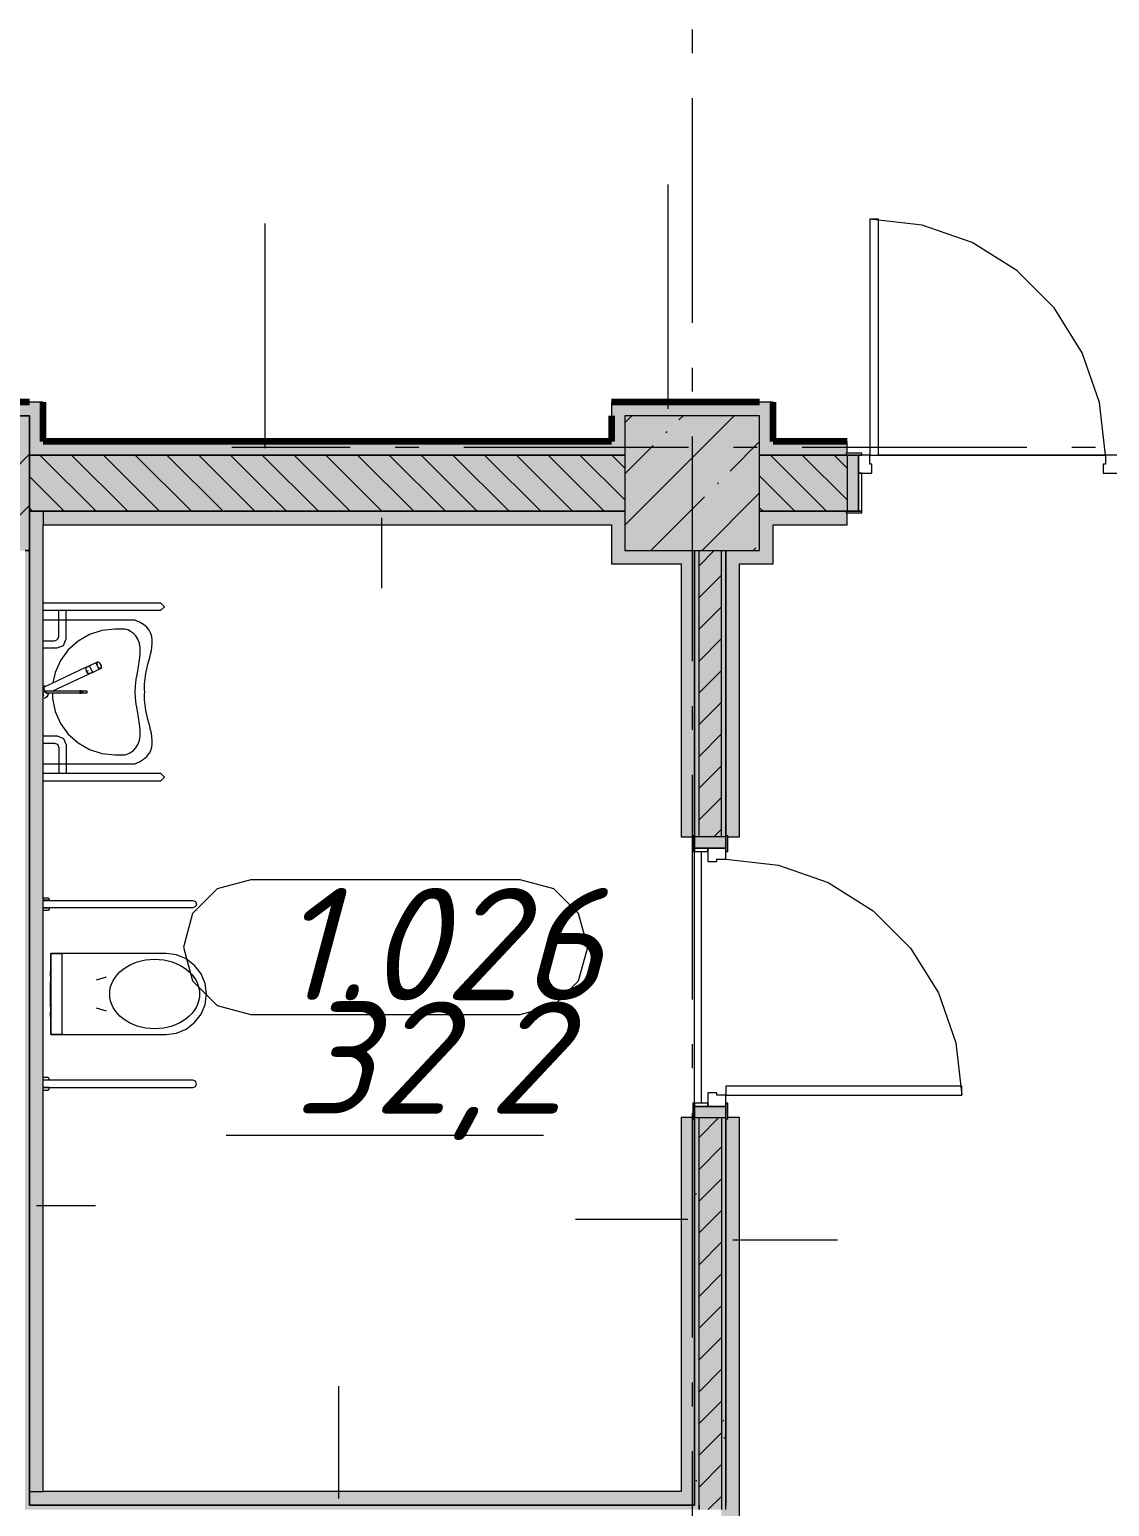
# Model space of a CAD drawing. Header units: millimetres. Extents: x -537608 to 253996, y -217170 to 186033.
# Drawn here: x -329776 to -324969, y -140216 to -133641 of the extents above; entities that cross this region are included whole.
import ezdxf

# ---------------------------------------------------------------- set-up
doc = ezdxf.new("R2010")
doc.units = ezdxf.units.MM
doc.layers.add('16) Лак 1.6м', color=160, linetype='Continuous', lineweight=90)
doc.layers.add('PDF _Геометрия', color=7, linetype='Continuous')
doc.layers.add('PDF _Текст', color=7, linetype='Continuous')
doc.layers.add('PDF _Сплошная заливка', color=7, linetype='Continuous', true_color=0xffffff)
doc.styles.add('PDF ISOCPEUR Italic', font='isocpeui.ttf')

msp = doc.modelspace()

# ---------------------------------------------------------------- hatches: boundary and pattern name
at = {"layer": 'PDF _Сплошная заливка', "true_color": 0xff7d7d, "transparency": 33554559}
for points in [[(-329776.0237, -135359.976), (-329776.0237, -135299.9753), (-330436.0206, -135299.9753), (-330436.0206, -135359.976), (-330376.0221, -135359.976)], [(-329776.0237, -135474.976), (-329716.0208, -135474.976), (-329716.0208, -135299.9753), (-329776.0237, -135299.9753), (-329776.0237, -135436.83)], [(-326526.1901, -135359.976), (-326526.1901, -135299.9753), (-327186.1871, -135299.9753), (-327186.1871, -135359.976), (-327126.1885, -135359.976)], [(-326526.1901, -135474.976), (-326466.1873, -135474.976), (-326466.1873, -135299.9753), (-326526.1901, -135299.9753), (-326526.1901, -135436.83)], [(-327176.1543, -135534.9746), (-327126.1885, -135534.9746), (-327126.1885, -135359.976), (-327186.1871, -135359.976), (-327186.1871, -135534.9746)], [(-327186.1871, -135534.9746), (-327186.1871, -135474.976), (-329776.0237, -135474.976), (-329776.0237, -135534.9746), (-328019.4236, -135534.9746)], [(-326526.1901, -136019.975), (-326466.1873, -136019.975), (-326466.1873, -135959.9743), (-326616.0201, -135959.9743), (-326616.0201, -136019.975)]]:
    msp.add_hatch(color=11, dxfattribs=at).paths.add_polyline_path(points)
at = {"layer": 'PDF _Сплошная заливка', "transparency": 33554559}
for points in [[(-330246.1903, -135959.9743), (-329776.0237, -135959.9743), (-329776.0237, -135359.976), (-330376.0221, -135359.976), (-330376.0221, -135959.9743), (-330266.1912, -135959.9743)], [(-327126.1885, -135959.9743), (-326526.1901, -135959.9743), (-326526.1901, -135359.976), (-327126.1885, -135359.976), (-327126.1885, -135436.83)], [(-326796.02, -140229.6302), (-326796.02, -140209.6293), (-329776.0237, -140209.6293), (-329776.0237, -140229.6302), (-327176.1543, -140229.6302)]]:
    msp.add_hatch(color=256, dxfattribs=at).paths.add_polyline_path(points)
at = {"layer": 'PDF _Сплошная заливка', "true_color": 0xff7d7d, "transparency": 33554559}
h = msp.add_hatch(color=11, dxfattribs=at)
h.paths.add_polyline_path([(-324881.1863, -135534.9746), (-323886.1854, -135534.9746), (-323886.1854, -135474.976), (-324886.1855, -135474.976), (-324886.1855, -135526.9742), (-324881.1863, -135526.9742), (-324881.1863, -135534.6753)], flags=0)
h.paths.add_polyline_path([(-326141.1902, -135534.9746), (-326141.1902, -135526.9742), (-326136.1867, -135526.9742), (-326136.1867, -135474.976), (-326526.1901, -135474.976), (-326526.1901, -135534.9746), (-326332.885, -135534.9746)], flags=0)
at = {"layer": 'PDF _Сплошная заливка', "transparency": 33554559}
h = msp.add_hatch(color=256, dxfattribs=at)
h.paths.add_polyline_path([(-319586.7304, -135784.9757), (-319376.1844, -135784.9757), (-319376.1844, -135534.9746), (-321226.1883, -135534.9746), (-321226.1883, -135784.9757), (-321221.1848, -135784.9757)], flags=0)
h.paths.add_polyline_path([(-323166.1856, -135784.9757), (-322376.1847, -135784.9757), (-322376.1847, -135534.9746), (-323166.1856, -135534.9746)], flags=0)
h.paths.add_polyline_path([(-323826.1869, -135784.9757), (-323826.1869, -135534.9746), (-324886.1855, -135534.9746), (-324886.1855, -135784.9757), (-323886.1854, -135784.9757)], flags=0)
h.paths.add_polyline_path([(-326466.1873, -135784.9757), (-326136.1867, -135784.9757), (-326136.1867, -135534.9746), (-326526.1901, -135534.9746), (-326526.1901, -135784.9757)], flags=0)
h.paths.add_polyline_path([(-327126.1885, -135784.9757), (-327126.1885, -135534.9746), (-329776.0237, -135534.9746), (-329776.0237, -135784.9757), (-327176.1543, -135784.9757)], flags=0)
h.paths.add_polyline_path([(-330376.0221, -135784.9757), (-330376.0221, -135534.9746), (-330626.0232, -135534.9746), (-330626.0232, -135784.9757), (-330386.1883, -135784.9757)], flags=0)
h.paths.add_polyline_path([(-333376.1946, -135784.9757), (-331776.0239, -135784.9757), (-331776.0239, -135534.9746), (-333376.1946, -135534.9746), (-333376.1946, -135549.9742)], flags=0)
at = {"layer": 'PDF _Сплошная заливка', "true_color": 0xbce362, "transparency": 33554559}
for points in [[(-327186.1871, -135844.9742), (-327186.1871, -135784.9757), (-329716.0208, -135784.9757), (-329716.0208, -135844.9742), (-328019.4236, -135844.9742)], [(-327186.1871, -136019.975), (-327126.1885, -136019.975), (-327126.1885, -135784.9757), (-327186.1871, -135784.9757), (-327186.1871, -135844.9742)], [(-326876.0195, -136019.975), (-326816.021, -136019.975), (-326816.021, -135959.9743), (-327126.1885, -135959.9743), (-327126.1885, -136019.975)], [(-326876.0195, -140209.6293), (-326876.0195, -140149.6285), (-329776.0237, -140149.6285), (-329776.0237, -140209.6293), (-327176.1543, -140209.6293)]]:
    msp.add_hatch(color=63, dxfattribs=at).paths.add_polyline_path(points)
at = {"layer": 'PDF _Сплошная заливка', "true_color": 0xff7d7d, "transparency": 33554559}
h = msp.add_hatch(color=11, dxfattribs=at)
h.paths.add_polyline_path([(-324886.1855, -135844.9742), (-323886.1854, -135844.9742), (-323886.1854, -135784.9757), (-324881.1863, -135784.9757), (-324881.1863, -135792.976), (-324886.1855, -135792.976)], flags=0)
h.paths.add_polyline_path([(-326466.1873, -135844.9742), (-326136.1867, -135844.9742), (-326136.1867, -135792.976), (-326141.1902, -135792.976), (-326141.1902, -135784.9757), (-326466.1873, -135784.9757)], flags=0)
at = {"layer": 'PDF _Сплошная заливка', "transparency": 33554559}
h = msp.add_hatch(color=256, dxfattribs=at)
h.paths.add_polyline_path([(-329796.0203, -142299.6294), (-329776.0237, -142299.6294), (-329776.0237, -140329.6285), (-329796.0203, -140329.6285), (-329796.0203, -141142.7543)], flags=0)
h.paths.add_polyline_path([(-329796.0203, -140229.6302), (-329776.0237, -140229.6302), (-329776.0237, -135959.9743), (-329796.0203, -135959.9743), (-329796.0203, -139716.2732)], flags=0)
h = msp.add_hatch(color=256, dxfattribs=at)
h.paths.add_polyline_path([(-326796.02, -140229.6302), (-326696.0196, -140229.6302), (-326696.0196, -138484.6281), (-326796.02, -138484.6281), (-326796.02, -140209.6293)], flags=0)
h.paths.add_polyline_path([(-326796.02, -137234.629), (-326696.0196, -137234.629), (-326696.0196, -135959.9743), (-326796.02, -135959.9743), (-326796.02, -136863.3111)], flags=0)
h = msp.add_hatch(color=256, dxfattribs=at)
h.paths.add_polyline_path([(-326696.0196, -140329.6285), (-326676.0186, -140329.6285), (-326676.0186, -138484.6281), (-326696.0196, -138484.6281), (-326696.0196, -140229.6302)], flags=0)
h.paths.add_polyline_path([(-326676.0186, -137234.629), (-326676.0186, -135959.9743), (-326696.0196, -135959.9743), (-326696.0196, -137234.629)], flags=0)
at = {"layer": 'PDF _Сплошная заливка', "true_color": 0xff7d7d, "transparency": 33554559}
h = msp.add_hatch(color=11, dxfattribs=at)
h.paths.add_polyline_path([(-326616.0201, -142239.631), (-326616.0201, -138484.6281), (-326668.0225, -138484.6281), (-326668.0225, -138489.6294), (-326676.0186, -138489.6294), (-326676.0186, -142239.631)], flags=0)
h.paths.add_polyline_path([(-326616.0201, -137234.629), (-326616.0201, -135959.9743), (-326676.0186, -135959.9743), (-326675.7732, -137229.6277), (-326668.0225, -137229.6277), (-326668.0225, -137234.629)], flags=0)
at = {"layer": 'PDF _Сплошная заливка', "true_color": 0xbce362, "transparency": 33554559}
h = msp.add_hatch(color=63, dxfattribs=at)
h.paths.add_polyline_path([(-326876.0195, -140209.6293), (-326816.021, -140209.6293), (-326816.2018, -138489.6294), (-326824.0213, -138489.6294), (-326824.0213, -138484.6281), (-326876.0195, -138484.6281), (-326876.0195, -140149.6285)], flags=0)
h.paths.add_polyline_path([(-326876.0195, -137234.629), (-326824.0213, -137234.629), (-326824.0213, -137229.6277), (-326816.021, -137229.6277), (-326816.021, -136019.975), (-326876.0195, -136019.975), (-326876.0195, -136863.3111)], flags=0)

# ---------------------------------------------------------------- linework, layer by layer
at = {"layer": '16) Лак 1.6м'}
for p, q in [((-329776.0237, -135299.9753), (-330436.0206, -135299.9753)), ((-329716.0208, -135474.976), (-329716.0208, -135299.9753)), ((-326526.1901, -135299.9753), (-327186.1871, -135299.9753)), ((-326466.1873, -135474.976), (-326466.1873, -135299.9753)), ((-327186.1871, -135359.976), (-327186.1871, -135474.976)), ((-327186.1871, -135474.976), (-329716.0208, -135474.976)), ((-326136.1867, -135474.976), (-326466.1873, -135474.976))]:
    msp.add_line(p, q, dxfattribs=at)
at = {"layer": 'PDF _Геометрия', "color": 253, "lineweight": 9, "true_color": 0xaaaaaa}
for p, q in [((-326826.1872, -133640.7921), (-326826.1872, -133746.627)), ((-326826.1872, -133946.6258), (-326826.1872, -134946.6259)), ((-326826.1872, -135146.6268), (-326826.1872, -135252.4595)), ((-328876.1876, -135499.6274), (-328348.4596, -135499.6274)), ((-328148.4588, -135499.6274), (-328042.6238, -135499.6274)), ((-327842.623, -135499.6274), (-326842.6229, -135499.6274)), ((-326826.1872, -135452.4604), (-326826.1872, -136452.4606)), ((-326642.622, -135499.6274), (-326536.7913, -135499.6274)), ((-326336.7904, -135499.6274), (-325336.7903, -135499.6274)), ((-325136.7894, -135499.6274), (-325030.9588, -135499.6274)), ((-326386.1878, -135784.9757), (-326379.1864, -135784.9757)), ((-329191.8108, -136194.2459), (-329716.0208, -136194.2459)), ((-329716.0208, -136225.8599), (-329191.8108, -136225.8599)), ((-329645.8689, -136342.3262), (-329645.8689, -136225.8599)), ((-329613.9923, -136353.8876), (-329613.9923, -136225.8599)), ((-329176.0038, -136210.0529), (-329191.8108, -136194.2459)), ((-329191.8108, -136225.8599), (-329176.0038, -136210.0529)), ((-329308.0445, -136269.6273), (-329716.0208, -136269.6273)), ((-329286.2179, -136279.1068), (-329308.0445, -136269.6273)), ((-329268.5895, -136289.9254), (-329286.2179, -136279.1068)), ((-329254.7933, -136301.9281), (-329268.5895, -136289.9254)), ((-329665.8699, -136362.325), (-329651.725, -136356.4668)), ((-329651.725, -136356.4668), (-329645.8689, -136342.3262)), ((-329625.7087, -136382.173), (-329613.9923, -136353.8876)), ((-329509.9099, -136333.8349), (-329560.6033, -136363.1022)), ((-329454.2388, -136315.7458), (-329509.9099, -136333.8349)), ((-329396.0228, -136309.6271), (-329454.2388, -136315.7458)), ((-329351.0218, -136309.6271), (-329396.0228, -136309.6271)), ((-329338.8447, -136313.8598), (-329351.0218, -136309.6271)), ((-329326.2671, -136320.2283), (-329338.8447, -136313.8598)), ((-329314.0513, -136329.0295), (-329326.2671, -136320.2283)), ((-329302.955, -136340.5586), (-329314.0513, -136329.0295)), ((-329293.736, -136355.1147), (-329302.955, -136340.5586)), ((-329287.1609, -136372.9929), (-329293.736, -136355.1147)), ((-329244.4506, -136314.9513), (-329254.7933, -136301.9281)), ((-329237.1908, -136328.8379), (-329244.4506, -136314.9513)), ((-329232.6481, -136343.4285), (-329237.1908, -136328.8379)), ((-329230.4478, -136358.5595), (-329232.6481, -136343.4285)), ((-329230.2152, -136374.0758), (-329230.4478, -136358.5595)), ((-329716.0208, -136362.325), (-329665.8699, -136362.325)), ((-329716.0208, -136393.8873), (-329653.9942, -136393.8873)), ((-329653.9942, -136393.8873), (-329625.7087, -136382.173)), ((-329604.1016, -136402.2709), (-329638.5101, -136449.6273)), ((-329560.6033, -136363.1022), (-329604.1016, -136402.2709)), ((-329283.9659, -136394.4772), (-329287.1609, -136372.9929)), ((-329286.9499, -136446.7402), (-329284.1898, -136419.3481)), ((-329284.1898, -136419.3481), (-329283.9659, -136394.4772)), ((-329241.5527, -136436.7698), (-329237.6214, -136421.3203)), ((-329237.6214, -136421.3203), (-329234.1723, -136405.6144)), ((-329234.1723, -136405.6144), (-329231.5802, -136389.8139)), ((-329231.5802, -136389.8139), (-329230.2152, -136374.0758)), ((-329527.2067, -136481.5211), (-329711.969, -136567.6781)), ((-329638.5101, -136449.6273), (-329662.3176, -136503.1023)), ((-329527.2067, -136481.5211), (-329518.6896, -136477.5511)), ((-329518.6896, -136477.5511), (-329527.2067, -136481.5211)), ((-329524.9203, -136482.5244), (-329527.2067, -136481.5211)), ((-329522.4831, -136485.3857), (-329524.9203, -136482.5244)), ((-329518.6896, -136477.5511), (-329509.7376, -136473.3765)), ((-329509.7376, -136473.3765), (-329518.6896, -136477.5511)), ((-329518.1815, -136492.6347), (-329516.3429, -136496.5768)), ((-329480.7244, -136459.8452), (-329509.7376, -136473.3765)), ((-329509.7376, -136473.3765), (-329508.8808, -136475.045)), ((-329496.1568, -136502.4995), (-329467.1436, -136488.9704)), ((-329480.7244, -136459.8452), (-329475.8889, -136457.591)), ((-329475.8889, -136457.591), (-329480.7244, -136459.8452)), ((-329480.057, -136461.6085), (-329480.7244, -136459.8452)), ((-329476.0783, -136459.7483), (-329476.5993, -136463.9896)), ((-329476.5993, -136463.9896), (-329476.0353, -136468.2525)), ((-329476.5735, -136462.5386), (-329476.2678, -136460.4243)), ((-329476.5477, -136464.9434), (-329476.5735, -136462.5386)), ((-329476.1817, -136467.555), (-329476.5477, -136464.9434)), ((-329476.2678, -136460.4243), (-329475.6348, -136458.6697)), ((-329473.4862, -136456.4715), (-329476.0783, -136459.7483)), ((-329475.8889, -136457.591), (-329473.4862, -136456.4715)), ((-329473.4862, -136456.4715), (-329475.8889, -136457.591)), ((-329475.6348, -136458.6697), (-329474.6962, -136457.337)), ((-329474.6962, -136457.337), (-329473.4862, -136456.4715)), ((-329473.4862, -136456.4715), (-329472.0437, -136456.1012)), ((-329469.3353, -136456.5813), (-329473.4862, -136456.4715)), ((-329472.0437, -136456.1012), (-329470.4204, -136456.239)), ((-329470.1276, -136480.5373), (-329471.7767, -136478.2551)), ((-329470.5926, -136479.9409), (-329467.6474, -136483.1617)), ((-329470.4204, -136456.239), (-329468.6679, -136456.8805)), ((-329468.3621, -136482.4943), (-329470.1276, -136480.5373)), ((-329465.7614, -136458.8871), (-329469.3353, -136456.5813)), ((-329468.6679, -136456.8805), (-329466.8508, -136458.0044)), ((-329466.5364, -136484.0616), (-329468.3621, -136482.4943)), ((-329467.1436, -136488.9704), (-329468.0608, -136487.3342)), ((-329467.6474, -136483.1617), (-329464.0735, -136485.4782)), ((-329462.3081, -136486.7162), (-329467.1436, -136488.9704)), ((-329467.1436, -136488.9704), (-329462.3081, -136486.7162)), ((-329466.8508, -136458.0044), (-329465.0294, -136459.5717)), ((-329464.7193, -136485.1855), (-329466.5364, -136484.0616)), ((-329462.7989, -136462.123), (-329465.7614, -136458.8871)), ((-329465.0294, -136459.5717), (-329463.2596, -136461.5288)), ((-329462.9712, -136485.827), (-329464.7193, -136485.1855)), ((-329464.0735, -136485.4782), (-329459.9053, -136485.5945)), ((-329463.2596, -136461.5288), (-329461.6105, -136463.811)), ((-329461.3478, -136485.967), (-329462.9712, -136485.827)), ((-329460.4608, -136465.7314), (-329462.7989, -136462.123)), ((-329459.9053, -136485.5945), (-329462.3081, -136486.7162)), ((-329462.3081, -136486.7162), (-329459.9053, -136485.5945)), ((-329461.6105, -136463.811), (-329460.1336, -136466.3385)), ((-329459.9053, -136485.5945), (-329461.3478, -136485.967)), ((-329458.6222, -136469.6799), (-329460.4608, -136465.7314)), ((-329460.1336, -136466.3385), (-329458.8806, -136469.0254)), ((-329459.9053, -136485.5945), (-329457.3175, -136482.3264)), ((-329458.6954, -136484.729), (-329459.9053, -136485.5945)), ((-329458.8806, -136469.0254), (-329457.8945, -136471.7812)), ((-329457.7567, -136483.3964), (-329458.6954, -136484.729)), ((-329457.3562, -136473.8049), (-329458.6222, -136469.6799)), ((-329457.8945, -136471.7812), (-329457.2055, -136474.5111)), ((-329457.1237, -136481.6417), (-329457.7567, -136483.3964)), ((-329456.7922, -136478.0764), (-329457.3562, -136473.8049)), ((-329457.3175, -136482.3264), (-329456.7922, -136478.0764)), ((-329457.2055, -136474.5111), (-329456.8438, -136477.1227)), ((-329456.8137, -136479.5275), (-329457.1237, -136481.6417)), ((-329456.8438, -136477.1227), (-329456.8137, -136479.5275)), ((-329296.3411, -136505.4404), (-329291.3161, -136475.7404)), ((-329291.3161, -136475.7404), (-329286.9499, -136446.7402)), ((-329258.3888, -136506.4416), (-329255.8096, -136493.526)), ((-329255.8096, -136493.526), (-329252.8083, -136480.1583)), ((-329252.8083, -136480.1583), (-329249.398, -136466.2718)), ((-329249.398, -136466.2718), (-329245.5959, -136451.8039)), ((-329245.5959, -136451.8039), (-329241.5527, -136436.7698)), ((-329672.2814, -136584.6283), (-329513.6259, -136510.6463)), ((-329662.3176, -136503.1023), (-329672.1307, -136549.2617)), ((-329505.1088, -136506.6762), (-329513.6259, -136510.6463)), ((-329513.6259, -136510.6463), (-329505.1088, -136506.6762)), ((-329513.6259, -136510.6463), (-329512.924, -136508.263)), ((-329512.924, -136508.263), (-329513.5398, -136504.5793)), ((-329496.1568, -136502.4995), (-329505.1088, -136506.6762)), ((-329505.1088, -136506.6762), (-329496.1568, -136502.4995)), ((-329496.8802, -136500.7836), (-329496.1568, -136502.4995)), ((-329304.6342, -136563.2947), (-329301.0948, -136534.9273)), ((-329301.0948, -136534.9273), (-329296.3411, -136505.4404)), ((-329264.2879, -136566.4961), (-329264.0941, -136554.8701)), ((-329264.0941, -136554.8701), (-329263.3923, -136543.1172)), ((-329263.3923, -136543.1172), (-329262.1952, -136531.1726)), ((-329262.1952, -136531.1726), (-329260.5202, -136518.9675)), ((-329260.5202, -136518.9675), (-329258.3888, -136506.4416)), ((-329716.0208, -136589.6274), (-329705.9622, -136589.6274)), ((-329714.5267, -136572.7892), (-329715.7195, -136571.2369)), ((-329715.7195, -136581.8424), (-329714.5267, -136580.2901)), ((-329714.5267, -136598.967), (-329715.7195, -136597.4126)), ((-329715.7195, -136608.0202), (-329714.5267, -136606.4657)), ((-329713.7775, -136574.5977), (-329714.5267, -136572.7892)), ((-329714.5267, -136580.2901), (-329713.7775, -136578.4816)), ((-329713.7775, -136600.7754), (-329714.5267, -136598.967)), ((-329714.5267, -136606.4657), (-329713.7775, -136604.6572)), ((-329713.5234, -136576.5397), (-329713.7775, -136574.5977)), ((-329713.7775, -136578.4816), (-329713.5234, -136576.5397)), ((-329713.5234, -136602.7153), (-329713.7775, -136600.7754)), ((-329713.7775, -136604.6572), (-329713.5234, -136602.7153)), ((-329713.2565, -136560.6508), (-329706.0226, -136563.6478)), ((-329706.0226, -136615.6093), (-329713.2565, -136618.6062)), ((-329712.6924, -136569.2132), (-329712.4556, -136568.2055)), ((-329712.6752, -136570.6621), (-329712.6924, -136569.2132)), ((-329712.4039, -136572.5071), (-329712.6752, -136570.6621)), ((-329712.4556, -136568.2055), (-329711.969, -136567.6781)), ((-329711.8828, -136574.6838), (-329712.4039, -136572.5071)), ((-329711.969, -136567.6781), (-329711.2499, -136567.6436)), ((-329711.1379, -136577.1167), (-329711.8828, -136574.6838)), ((-329711.2499, -136567.6436), (-329710.3242, -136568.1087)), ((-329710.1864, -136579.7238), (-329711.1379, -136577.1167)), ((-329709.0668, -136582.4172), (-329710.1864, -136579.7238)), ((-329707.8138, -136585.1041), (-329709.0668, -136582.4172)), ((-329706.4703, -136587.6941), (-329707.8138, -136585.1041)), ((-329705.0838, -136590.099), (-329706.4703, -136587.6941)), ((-329706.0226, -136563.6478), (-329705.9622, -136563.6908)), ((-329699.8091, -136610.8405), (-329706.0226, -136615.6093)), ((-329703.7017, -136592.2347), (-329705.0838, -136590.099)), ((-329703.1548, -136584.6283), (-329553.1929, -136584.6283)), ((-329703.1548, -136594.6288), (-329703.1548, -136584.6283)), ((-329553.1929, -136594.6288), (-329703.1548, -136594.6288)), ((-329701.131, -136595.4254), (-329702.3668, -136594.0303)), ((-329700.0287, -136596.3705), (-329701.131, -136595.4254)), ((-329699.1029, -136596.8355), (-329700.0287, -136596.3705)), ((-329695.0425, -136604.6271), (-329699.8091, -136610.8405)), ((-329698.3881, -136596.8011), (-329699.1029, -136596.8355)), ((-329698.3881, -136596.8011), (-329693.7248, -136594.6288)), ((-329697.9016, -136596.2736), (-329698.3881, -136596.8011)), ((-329697.6604, -136595.2661), (-329697.9016, -136596.2736)), ((-329692.0455, -136597.3932), (-329695.0425, -136604.6271)), ((-329674.486, -136594.6288), (-329674.486, -136618.8969)), ((-329674.486, -136618.8969), (-329662.3176, -136676.1525)), ((-329553.1929, -136584.6283), (-329553.1929, -136594.6288)), ((-329547.2895, -136584.6283), (-329553.1929, -136584.6283)), ((-329553.1929, -136584.6283), (-329550.7514, -136584.6283)), ((-329553.1929, -136594.6288), (-329547.2895, -136594.6288)), ((-329550.7514, -136594.6288), (-329553.1929, -136594.6288)), ((-329550.7514, -136584.6283), (-329548.7535, -136584.6283)), ((-329548.7535, -136594.6288), (-329550.7514, -136594.6288)), ((-329548.7535, -136584.6283), (-329547.2895, -136584.6283)), ((-329547.2895, -136594.6288), (-329548.7535, -136594.6288)), ((-329547.2895, -136594.6288), (-329547.2895, -136584.6283)), ((-329547.2895, -136584.6283), (-329539.2417, -136584.6283)), ((-329539.2417, -136594.6288), (-329547.2895, -136594.6288)), ((-329539.2417, -136584.6283), (-329521.1698, -136584.6283)), ((-329539.2417, -136594.6288), (-329539.2417, -136584.6283)), ((-329521.1698, -136594.6288), (-329539.2417, -136594.6288)), ((-329521.1698, -136584.6283), (-329521.1698, -136594.6288)), ((-329306.0208, -136589.6274), (-329304.6342, -136563.2947)), ((-329304.6342, -136615.9624), (-329306.0208, -136589.6274)), ((-329301.0948, -136644.3276), (-329304.6342, -136615.9624)), ((-329263.952, -136578.0618), (-329264.2879, -136566.4961)), ((-329264.2879, -136612.7588), (-329263.952, -136601.1953)), ((-329264.0941, -136624.3848), (-329264.2879, -136612.7588)), ((-329263.3923, -136636.1378), (-329264.0941, -136624.3848)), ((-329263.0736, -136589.6274), (-329263.952, -136578.0618)), ((-329263.952, -136601.1953), (-329263.0736, -136589.6274)), ((-329662.3176, -136676.1525), (-329638.5101, -136729.6277)), ((-329296.3411, -136673.8166), (-329301.0948, -136644.3276)), ((-329291.3161, -136703.5166), (-329296.3411, -136673.8166)), ((-329262.1952, -136648.0845), (-329263.3923, -136636.1378)), ((-329260.5202, -136660.2874), (-329262.1952, -136648.0845)), ((-329258.3888, -136672.8155), (-329260.5202, -136660.2874)), ((-329255.8096, -136685.7289), (-329258.3888, -136672.8155)), ((-329252.8083, -136699.0966), (-329255.8096, -136685.7289)), ((-326826.1872, -136652.4615), (-326826.1872, -136758.2942)), ((-329638.5101, -136729.6277), (-329604.1016, -136776.984)), ((-329286.9499, -136732.5169), (-329291.3161, -136703.5166)), ((-329284.1898, -136759.909), (-329286.9499, -136732.5169)), ((-329249.398, -136712.9831), (-329252.8083, -136699.0966)), ((-329245.5959, -136727.4532), (-329249.398, -136712.9831)), ((-329241.5527, -136742.4851), (-329245.5959, -136727.4532)), ((-329237.6214, -136757.9347), (-329241.5527, -136742.4851)), ((-329716.0208, -136785.3677), (-329653.9942, -136785.3677)), ((-329716.0208, -136816.93), (-329665.8699, -136816.93)), ((-329665.8699, -136816.93), (-329651.725, -136822.7882)), ((-329653.9942, -136785.3677), (-329625.7087, -136797.0841)), ((-329625.7087, -136797.0841), (-329613.9923, -136825.3674)), ((-329604.1016, -136776.984), (-329560.6033, -136816.1528)), ((-329560.6033, -136816.1528), (-329509.9099, -136845.42)), ((-329293.736, -136824.1402), (-329287.1609, -136806.2621)), ((-329287.1609, -136806.2621), (-329283.9659, -136784.7799)), ((-329283.9659, -136784.7799), (-329284.1898, -136759.909)), ((-329234.1723, -136773.6405), (-329237.6214, -136757.9347)), ((-329231.5802, -136789.4432), (-329234.1723, -136773.6405)), ((-329232.6481, -136835.8286), (-329230.4478, -136820.6955)), ((-329230.2152, -136805.1813), (-329231.5802, -136789.4432)), ((-329230.4478, -136820.6955), (-329230.2152, -136805.1813)), ((-329651.725, -136822.7882), (-329645.8689, -136836.9309)), ((-329645.8689, -136836.9309), (-329645.8689, -136953.3972)), ((-329613.9923, -136825.3674), (-329613.9923, -136953.3972)), ((-329509.9099, -136845.42), (-329454.2388, -136863.5091)), ((-329454.2388, -136863.5091), (-329396.0228, -136869.6278)), ((-329396.0228, -136869.6278), (-329351.0218, -136869.6278)), ((-329351.0218, -136869.6278), (-329338.8447, -136865.3973)), ((-329338.8447, -136865.3973), (-329326.2671, -136859.0288)), ((-329326.2671, -136859.0288), (-329314.0513, -136850.2275)), ((-329314.0513, -136850.2275), (-329302.955, -136838.6963)), ((-329302.955, -136838.6963), (-329293.736, -136824.1402)), ((-329268.5895, -136889.3295), (-329254.7933, -136877.329)), ((-329254.7933, -136877.329), (-329244.4506, -136864.3036)), ((-329244.4506, -136864.3036), (-329237.1908, -136850.417)), ((-329237.1908, -136850.417), (-329232.6481, -136835.8286)), ((-329716.0208, -136909.6276), (-329308.0445, -136909.6276)), ((-329191.8108, -136953.3972), (-329716.0208, -136953.3972)), ((-329308.0445, -136909.6276), (-329286.2179, -136900.1503)), ((-329286.2179, -136900.1503), (-329268.5895, -136889.3295)), ((-329176.0038, -136969.2042), (-329191.8108, -136953.3972)), ((-326796.02, -136934.6277), (-326796.02, -136935.6288)), ((-329716.0208, -136985.0111), (-329191.8108, -136985.0111)), ((-329191.8108, -136985.0111), (-329176.0038, -136969.2042)), ((-326826.1872, -136958.293), (-326826.1872, -137958.2952)), ((-328941.6547, -137465.5227), (-329051.464, -137575.3298)), ((-328791.654, -137425.3313), (-328941.6547, -137465.5227)), ((-327591.6573, -137425.3313), (-328791.654, -137425.3313)), ((-327441.6567, -137465.5227), (-327591.6573, -137425.3313)), ((-327331.8474, -137575.3298), (-327441.6567, -137465.5227)), ((-329716.0208, -137505.9013), (-329693.5224, -137505.9013)), ((-329688.5233, -137517.101), (-329716.0208, -137517.101)), ((-329716.0208, -137518.1021), (-329049.522, -137518.1021)), ((-329693.5224, -137505.9013), (-329688.5233, -137510.9026)), ((-329688.5233, -137510.9026), (-329688.5233, -137517.101)), ((-329049.522, -137518.1021), (-329038.2061, -137522.7869)), ((-329038.2061, -137545.4145), (-329049.522, -137550.1015)), ((-329038.2061, -137522.7869), (-329033.5213, -137534.1007)), ((-329033.5213, -137534.1007), (-329038.2061, -137545.4145)), ((-329049.522, -137550.1015), (-329716.0208, -137550.1015)), ((-329716.0208, -137551.1026), (-329688.5233, -137551.1026)), ((-329693.5224, -137562.3023), (-329716.0208, -137562.3023)), ((-329688.5233, -137557.3009), (-329693.5224, -137562.3023)), ((-329688.5233, -137551.1026), (-329688.5233, -137557.3009)), ((-329051.464, -137575.3298), (-329091.6553, -137725.3304)), ((-327291.656, -137725.3304), (-327331.8474, -137575.3298)), ((-329091.6553, -137725.3304), (-329051.464, -137875.3311)), ((-327331.8474, -137875.3311), (-327291.656, -137725.3304)), ((-329168.9464, -137754.2468), (-329682.0214, -137754.2468)), ((-329682.0214, -137754.2468), (-329682.0214, -138114.2467)), ((-329682.0214, -138114.2467), (-329682.0214, -137754.2468)), ((-329682.0214, -137754.2468), (-329632.0211, -137754.2468)), ((-329632.0211, -137754.2468), (-329632.0211, -138114.2467)), ((-329122.3565, -137760.3806), (-329168.9464, -137754.2468)), ((-329078.9443, -137778.362), (-329122.3565, -137760.3806)), ((-329041.6637, -137806.9683), (-329078.9443, -137778.362)), ((-329013.0596, -137844.2468), (-329041.6637, -137806.9683)), ((-329682.0214, -137834.2463), (-329683.0204, -137834.2463)), ((-329683.0204, -137834.5886), (-329683.0204, -137834.2463)), ((-329683.0204, -137834.2463), (-329683.0204, -137834.5886)), ((-329683.0204, -137835.5876), (-329683.0204, -137834.5886)), ((-329683.0204, -137834.5886), (-329683.0204, -137835.5876)), ((-329683.0204, -137837.1765), (-329683.0204, -137835.5876)), ((-329683.0204, -137835.5876), (-329683.0204, -137837.1765)), ((-329683.0204, -137839.2476), (-329683.0204, -137837.1765)), ((-329683.0204, -137837.1765), (-329683.0204, -137839.2476)), ((-329683.0204, -137841.6589), (-329683.0204, -137839.2476)), ((-329683.0204, -137839.2476), (-329683.0204, -137841.6589)), ((-329683.0204, -137844.2468), (-329683.0204, -137841.6589)), ((-329683.0204, -137841.6589), (-329683.0204, -137844.2468)), ((-329683.0204, -137846.8346), (-329683.0204, -137844.2468)), ((-329683.0204, -137844.2468), (-329683.0204, -137846.8346)), ((-329683.0204, -137849.2459), (-329683.0204, -137846.8346)), ((-329683.0204, -137846.8346), (-329683.0204, -137849.2459)), ((-329683.0204, -137851.3171), (-329683.0204, -137849.2459)), ((-329683.0204, -137849.2459), (-329683.0204, -137851.3171)), ((-329683.0204, -137852.9081), (-329683.0204, -137851.3171)), ((-329683.0204, -137851.3171), (-329683.0204, -137852.9081)), ((-329683.0204, -137853.9071), (-329683.0204, -137852.9081)), ((-329683.0204, -137852.9081), (-329683.0204, -137853.9071)), ((-329683.0204, -137854.2472), (-329683.0204, -137853.9071)), ((-329683.0204, -137853.9071), (-329683.0204, -137854.2472)), ((-329683.0204, -137854.2472), (-329682.0214, -137854.2472)), ((-329435.7492, -137859.2507), (-329479.7986, -137872.5065)), ((-328995.0781, -137887.659), (-329013.0596, -137844.2468)), ((-329682.0214, -137879.2474), (-329683.0204, -137879.2474)), ((-329683.0204, -137881.1204), (-329683.0204, -137879.2474)), ((-329683.0204, -137879.2474), (-329683.0204, -137881.1204)), ((-329683.0204, -137886.6148), (-329683.0204, -137881.1204)), ((-329683.0204, -137881.1204), (-329683.0204, -137886.6148)), ((-329683.0204, -137895.3558), (-329683.0204, -137886.6148)), ((-329683.0204, -137886.6148), (-329683.0204, -137895.3558)), ((-329683.0204, -137906.7471), (-329683.0204, -137895.3558)), ((-329683.0204, -137895.3558), (-329683.0204, -137906.7471)), ((-329683.0204, -137920.0114), (-329683.0204, -137906.7471)), ((-329683.0204, -137906.7471), (-329683.0204, -137920.0114)), ((-329683.0204, -137934.2468), (-329683.0204, -137920.0114)), ((-329683.0204, -137920.0114), (-329683.0204, -137934.2468)), ((-329683.0204, -137948.4821), (-329683.0204, -137934.2468)), ((-329683.0204, -137934.2468), (-329683.0204, -137948.4821)), ((-329051.464, -137875.3311), (-328941.6547, -137985.1383)), ((-328988.9465, -137934.2468), (-328995.0781, -137887.659)), ((-328995.0781, -137980.8345), (-328988.9465, -137934.2468)), ((-327441.6567, -137985.1383), (-327331.8474, -137875.3311)), ((-329683.0204, -137961.7465), (-329683.0204, -137948.4821)), ((-329683.0204, -137948.4821), (-329683.0204, -137961.7465)), ((-329683.0204, -137973.1377), (-329683.0204, -137961.7465)), ((-329683.0204, -137961.7465), (-329683.0204, -137973.1377)), ((-329683.0204, -137981.8787), (-329683.0204, -137973.1377)), ((-329683.0204, -137973.1377), (-329683.0204, -137981.8787)), ((-329683.0204, -137987.373), (-329683.0204, -137981.8787)), ((-329683.0204, -137981.8787), (-329683.0204, -137987.373)), ((-329683.0204, -137989.2461), (-329683.0204, -137987.373)), ((-329683.0204, -137987.373), (-329683.0204, -137989.2461)), ((-329683.0204, -137989.2461), (-329682.0214, -137989.2461)), ((-329479.7986, -137995.987), (-329435.7492, -138009.2428)), ((-329013.0596, -138024.2467), (-328995.0781, -137980.8345)), ((-328941.6547, -137985.1383), (-328791.654, -138025.3318)), ((-327591.6573, -138025.3318), (-327441.6567, -137985.1383)), ((-329682.0214, -138014.2462), (-329683.0204, -138014.2462)), ((-329683.0204, -138014.5885), (-329683.0204, -138014.2462)), ((-329683.0204, -138014.2462), (-329683.0204, -138014.5885)), ((-329683.0204, -138015.5875), (-329683.0204, -138014.5885)), ((-329683.0204, -138014.5885), (-329683.0204, -138015.5875)), ((-329683.0204, -138017.1764), (-329683.0204, -138015.5875)), ((-329683.0204, -138015.5875), (-329683.0204, -138017.1764)), ((-329683.0204, -138019.2475), (-329683.0204, -138017.1764)), ((-329683.0204, -138017.1764), (-329683.0204, -138019.2475)), ((-329683.0204, -138021.6589), (-329683.0204, -138019.2475)), ((-329683.0204, -138019.2475), (-329683.0204, -138021.6589)), ((-329683.0204, -138024.2467), (-329683.0204, -138021.6589)), ((-329683.0204, -138021.6589), (-329683.0204, -138024.2467)), ((-329683.0204, -138026.8346), (-329683.0204, -138024.2467)), ((-329683.0204, -138024.2467), (-329683.0204, -138026.8346)), ((-329683.0204, -138029.248), (-329683.0204, -138026.8346)), ((-329683.0204, -138026.8346), (-329683.0204, -138029.248)), ((-329683.0204, -138031.317), (-329683.0204, -138029.248)), ((-329683.0204, -138029.248), (-329683.0204, -138031.317)), ((-329683.0204, -138032.908), (-329683.0204, -138031.317)), ((-329683.0204, -138031.317), (-329683.0204, -138032.908)), ((-329683.0204, -138033.907), (-329683.0204, -138032.908)), ((-329683.0204, -138032.908), (-329683.0204, -138033.907)), ((-329683.0204, -138034.2472), (-329683.0204, -138033.907)), ((-329683.0204, -138033.907), (-329683.0204, -138034.2472)), ((-329683.0204, -138034.2472), (-329682.0214, -138034.2472)), ((-329078.9443, -138090.1314), (-329041.6637, -138061.5273)), ((-329041.6637, -138061.5273), (-329013.0596, -138024.2467)), ((-328791.654, -138025.3318), (-327591.6573, -138025.3318)), ((-329682.0214, -138114.2467), (-329168.9464, -138114.2467)), ((-329632.0211, -138114.2467), (-329682.0214, -138114.2467)), ((-329168.9464, -138114.2467), (-329122.3565, -138108.1129)), ((-329122.3565, -138108.1129), (-329078.9443, -138090.1314)), ((-326826.1872, -138158.2939), (-326826.1872, -138264.1268)), ((-329693.5224, -138305.9027), (-329716.0208, -138305.9027)), ((-329716.0208, -138317.1023), (-329688.5233, -138317.1023)), ((-329049.522, -138318.1014), (-329716.0208, -138318.1014)), ((-329688.5233, -138310.9019), (-329693.5224, -138305.9027)), ((-329688.5233, -138317.1023), (-329688.5233, -138310.9019)), ((-329038.2061, -138322.7883), (-329049.522, -138318.1014)), ((-329033.5213, -138334.1021), (-329038.2061, -138322.7883)), ((-329038.2061, -138345.4159), (-329033.5213, -138334.1021)), ((-329716.0208, -138350.1029), (-329049.522, -138350.1029)), ((-329688.5233, -138351.1018), (-329716.0208, -138351.1018)), ((-329716.0208, -138362.3015), (-329693.5224, -138362.3015)), ((-329693.5224, -138362.3015), (-329688.5233, -138357.3024)), ((-329688.5233, -138357.3024), (-329688.5233, -138351.1018)), ((-329049.522, -138350.1029), (-329038.2061, -138345.4159)), ((-326826.1872, -138464.1277), (-326826.1872, -139464.1278)), ((-328900.6926, -138563.3659), (-327487.7815, -138563.3659)), ((-326826.1872, -139664.1286), (-326826.1872, -139769.9615)), ((-326826.1872, -139969.9623), (-326826.1872, -140969.9625))]:
    msp.add_line(p, q, dxfattribs=at)
at = {"layer": 'PDF _Геометрия', "lineweight": 9}
for p, q in [((-326932.8445, -135329.9745), (-326932.8445, -134329.9744)), ((-328727.0783, -135504.9753), (-328727.0783, -134504.9752)), ((-326036.1863, -134484.9742), (-326036.1863, -135534.9746)), ((-325996.1887, -134484.9742), (-326036.1863, -134484.9742)), ((-325802.539, -134511.3006), (-326036.1863, -134484.9742)), ((-325996.1887, -135534.9746), (-325996.1887, -134484.9742)), ((-325580.6081, -134588.9577), (-325802.539, -134511.3006)), ((-325381.5244, -134714.0508), (-325580.6081, -134588.9577)), ((-325215.2646, -134880.3105), (-325381.5244, -134714.0508)), ((-325090.1694, -135079.3964), (-325215.2646, -134880.3105)), ((-325012.5123, -135301.3273), (-325090.1694, -135079.3964)), ((-329716.0208, -135299.9753), (-329776.0237, -135299.9753)), ((-327186.1871, -135299.9753), (-327186.1871, -135359.976)), ((-326466.1873, -135299.9753), (-326526.1901, -135299.9753)), ((-324986.186, -135534.9746), (-325012.5123, -135301.3273)), ((-329776.0237, -135359.976), (-330376.0221, -135359.976)), ((-330376.0221, -135359.976), (-329776.0237, -135359.976)), ((-329776.0237, -135534.9746), (-329776.0237, -135359.976)), ((-329776.0237, -135359.976), (-329776.0237, -135474.976)), ((-327126.1885, -135391.1055), (-327095.0568, -135359.976)), ((-327126.1885, -135847.3037), (-326638.8586, -135359.976)), ((-326526.1901, -135359.976), (-327126.1885, -135359.976)), ((-327126.1885, -135359.976), (-327126.1885, -135959.9743)), ((-326885.3934, -135378.4096), (-326866.9599, -135359.976)), ((-326526.1901, -135959.9743), (-326526.1901, -135359.976)), ((-326942.4166, -135435.4327), (-326937.6758, -135430.6919)), ((-329776.0237, -135474.976), (-329776.0237, -135534.9746)), ((-327126.1885, -135619.2046), (-326999.4441, -135492.4581)), ((-326657.2965, -135606.5065), (-326526.1901, -135475.4002)), ((-326136.1867, -135526.9742), (-326136.1867, -135474.976)), ((-329850.6753, -135606.5065), (-329776.0237, -135531.855)), ((-329776.0237, -135784.9757), (-329776.0237, -135534.9746)), ((-329776.0237, -135534.9746), (-327186.1871, -135534.9746)), ((-327126.1885, -135534.9746), (-329776.0237, -135534.9746)), ((-329776.0237, -135534.9746), (-329776.0237, -135784.9757)), ((-329480.3842, -135784.9757), (-329730.3853, -135534.9746)), ((-329338.961, -135784.9757), (-329588.9621, -135534.9746)), ((-329197.542, -135784.9757), (-329447.5388, -135534.9746)), ((-329056.1187, -135784.9757), (-329306.1198, -135534.9746)), ((-328914.6997, -135784.9757), (-329164.6965, -135534.9746)), ((-328773.2764, -135784.9757), (-329023.2775, -135534.9746)), ((-328631.8531, -135784.9757), (-328881.8542, -135534.9746)), ((-328490.4342, -135784.9757), (-328740.4352, -135534.9746)), ((-328349.0108, -135784.9757), (-328599.0119, -135534.9746)), ((-328207.5918, -135784.9757), (-328457.5886, -135534.9746)), ((-328066.1686, -135784.9757), (-328316.1697, -135534.9746)), ((-327924.7496, -135784.9757), (-328174.7464, -135534.9746)), ((-327783.3263, -135784.9757), (-328033.3274, -135534.9746)), ((-327641.903, -135784.9757), (-327891.9041, -135534.9746)), ((-327500.484, -135784.9757), (-327750.4851, -135534.9746)), ((-327359.0607, -135784.9757), (-327609.0618, -135534.9746)), ((-327217.6417, -135784.9757), (-327467.6428, -135534.9746)), ((-327126.1885, -135735.0056), (-327326.2195, -135534.9746)), ((-327186.1871, -135534.9746), (-327126.1885, -135534.9746)), ((-327126.1885, -135593.5845), (-327184.7963, -135534.9746)), ((-326141.1902, -135534.9746), (-326526.1901, -135534.9746)), ((-326526.1901, -135534.9746), (-326141.1902, -135534.9746)), ((-326227.6916, -135784.9757), (-326477.6927, -135534.9746)), ((-326136.1867, -135735.0572), (-326336.2694, -135534.9746)), ((-326136.1867, -135593.634), (-326194.8461, -135534.9746)), ((-326071.189, -135526.9742), (-326141.1902, -135526.9742)), ((-326141.1902, -135526.9742), (-326141.1902, -135534.9746)), ((-326141.1902, -135534.9746), (-326071.189, -135534.9746)), ((-326086.1865, -135534.9746), (-326136.1867, -135534.9746)), ((-326136.1867, -135534.9746), (-326136.1867, -135784.9757)), ((-326036.1863, -135534.9746), (-326086.1865, -135534.9746)), ((-326086.1865, -135534.9746), (-326086.1865, -135614.9741)), ((-326086.1865, -135784.9757), (-326086.1865, -135534.9746)), ((-326071.189, -135534.9746), (-326086.1865, -135534.9746)), ((-326086.1865, -135534.9746), (-326086.1865, -135535.9757)), ((-326086.1865, -135535.9757), (-326071.189, -135535.9757)), ((-326071.189, -135534.9746), (-326071.189, -135526.9742)), ((-326071.189, -135535.9757), (-326071.189, -135534.9746)), ((-326036.1863, -135574.9743), (-326036.1863, -135534.9746)), ((-326036.1863, -135534.9746), (-325996.1887, -135534.9746)), ((-324986.186, -135534.9746), (-324986.186, -135574.9743)), ((-324936.1857, -135534.9746), (-324986.186, -135534.9746)), ((-329621.8032, -135784.9757), (-329776.0237, -135630.7574)), ((-326369.1106, -135784.9757), (-326526.1901, -135627.8983)), ((-326086.1865, -135614.9741), (-326026.188, -135614.9741)), ((-326071.189, -135614.9741), (-326086.1865, -135614.9741)), ((-326086.1865, -135614.9741), (-326086.1865, -135784.9757)), ((-326071.189, -135784.9757), (-326071.189, -135614.9741)), ((-326026.188, -135574.9743), (-326036.1863, -135574.9743)), ((-326026.188, -135614.9741), (-326026.188, -135574.9743)), ((-324986.186, -135574.9743), (-324996.1885, -135574.9743)), ((-324996.1885, -135574.9743), (-324996.1885, -135614.9741)), ((-324996.1885, -135614.9741), (-324936.1857, -135614.9741)), ((-326782.663, -135959.9743), (-326526.1901, -135703.4993)), ((-326714.3196, -135663.5319), (-326709.5789, -135658.791)), ((-329976.0461, -135959.9743), (-329776.0237, -135759.9541)), ((-327010.7643, -135959.9743), (-326771.3428, -135720.5572)), ((-326510.5338, -135784.9757), (-326526.1901, -135769.3216)), ((-329763.2266, -135784.9757), (-329776.0237, -135772.1786)), ((-329776.0237, -135959.9743), (-329776.0237, -135784.9757)), ((-329776.0237, -135784.9757), (-329716.0208, -135784.9757)), ((-329716.0208, -135784.9757), (-329776.0237, -135784.9757)), ((-329776.0237, -135784.9757), (-329776.0237, -135959.9743)), ((-329716.0208, -135784.9757), (-327186.1871, -135784.9757)), ((-327186.1871, -135784.9757), (-329716.0208, -135784.9757)), ((-329716.0208, -135784.9757), (-329716.0208, -135844.9742)), ((-328209.8826, -135814.975), (-328209.8826, -136127.9026)), ((-327186.1871, -135784.9757), (-327126.1885, -135784.9757)), ((-327126.1885, -135784.9757), (-327186.1871, -135784.9757)), ((-326466.1873, -135784.9757), (-326526.1901, -135784.9757)), ((-326526.1901, -135784.9757), (-326466.1873, -135784.9757)), ((-326466.1873, -135784.9757), (-326141.1902, -135784.9757)), ((-326141.1902, -135784.9757), (-326466.1873, -135784.9757)), ((-326071.189, -135784.9757), (-326141.1902, -135784.9757)), ((-326141.1902, -135784.9757), (-326141.1902, -135792.976)), ((-326141.1902, -135792.976), (-326071.189, -135792.976)), ((-326136.1867, -135784.9757), (-326086.1865, -135784.9757)), ((-326136.1867, -135844.9742), (-326136.1867, -135792.976)), ((-326086.1865, -135784.9757), (-326071.189, -135784.9757)), ((-326071.189, -135792.976), (-326071.189, -135784.9757)), ((-329716.0208, -135844.9742), (-327186.1871, -135844.9742)), ((-329716.0208, -140149.6285), (-329716.0208, -135844.9742)), ((-327186.1871, -135844.9742), (-327186.1871, -136019.975)), ((-326466.1873, -135959.9743), (-326466.1873, -135844.9742)), ((-326466.1873, -135844.9742), (-326136.1867, -135844.9742)), ((-329776.0237, -135959.9743), (-329796.0203, -135959.9743)), ((-329796.0203, -135959.9743), (-329776.0237, -135959.9743)), ((-329776.0237, -140149.6285), (-329776.0237, -135959.9743)), ((-329776.0237, -135959.9743), (-329776.0237, -140149.6285)), ((-327126.1885, -135959.9743), (-326526.1901, -135959.9743)), ((-326816.021, -136019.975), (-326816.021, -135959.9743)), ((-326816.021, -135959.9743), (-326816.021, -136019.975)), ((-326796.02, -136028.0055), (-326727.9909, -135959.9743)), ((-326796.02, -137234.629), (-326796.02, -135959.9743)), ((-326696.0196, -137234.629), (-326696.0196, -135959.9743)), ((-326676.0186, -137229.6277), (-326676.0186, -135959.9743)), ((-326676.0186, -135959.9743), (-326676.0186, -137229.6277)), ((-326554.5661, -135959.9743), (-326543.2459, -135948.6562)), ((-326466.1873, -136019.975), (-326466.1873, -135959.9743)), ((-327186.1871, -136019.975), (-327126.1885, -136019.975)), ((-327126.1885, -136019.975), (-326876.0195, -136019.975)), ((-326876.0195, -136019.975), (-326876.0195, -137234.629)), ((-326816.021, -136019.975), (-326816.021, -137229.6277)), ((-326816.021, -137229.6277), (-326816.021, -136019.975)), ((-326616.0201, -137234.629), (-326616.0201, -136019.975)), ((-326616.0201, -136019.975), (-326466.1873, -136019.975)), ((-326796.02, -136169.4266), (-326696.0196, -136069.4262)), ((-326796.02, -136310.8478), (-326696.0196, -136210.8495)), ((-326796.02, -136452.269), (-326696.0196, -136352.2707)), ((-326796.02, -136593.6922), (-326696.0196, -136493.6918)), ((-326796.02, -136735.1134), (-326696.0196, -136635.1129)), ((-326796.02, -136876.5345), (-326696.0196, -136776.5341)), ((-326796.02, -137017.9557), (-326696.0196, -136917.9552)), ((-326796.02, -137159.3768), (-326696.0196, -137059.3764)), ((-326729.8511, -137234.629), (-326696.0196, -137200.7975)), ((-326876.0195, -137234.629), (-326824.0213, -137234.629)), ((-326816.021, -137229.6277), (-326824.0213, -137229.6277)), ((-326824.0213, -137229.6277), (-326824.0213, -137299.6289)), ((-326816.021, -137299.6289), (-326816.021, -137229.6277)), ((-326676.0186, -137234.629), (-326816.021, -137234.629)), ((-326816.021, -137234.629), (-326816.021, -137284.6292)), ((-326668.0225, -137229.6277), (-326676.0186, -137229.6277)), ((-326676.0186, -137229.6277), (-326676.0186, -137299.6289)), ((-326676.0186, -137284.6292), (-326676.0186, -137234.629)), ((-326668.0225, -137299.6289), (-326668.0225, -137229.6277)), ((-326668.0225, -137234.629), (-326616.0201, -137234.629)), ((-326824.0213, -137299.6289), (-326816.021, -137299.6289)), ((-326816.021, -137284.6292), (-326676.0186, -137284.6292)), ((-326756.0224, -137284.6292), (-326816.021, -137284.6292)), ((-326816.021, -137284.6292), (-326816.021, -137299.6289)), ((-326816.021, -137299.6289), (-326756.0224, -137299.6289)), ((-326676.0186, -137284.6292), (-326756.0224, -137284.6292)), ((-326756.0224, -137284.6292), (-326756.0224, -137344.6278)), ((-326756.0224, -137299.6289), (-326756.0224, -137284.6292)), ((-326756.0224, -137344.6278), (-326716.0205, -137344.6278)), ((-326716.0205, -137344.6278), (-326716.0205, -137334.6273)), ((-326716.0205, -137334.6273), (-326676.0186, -137334.6273)), ((-326676.0186, -137284.6292), (-326677.0219, -137284.6292)), ((-326677.0219, -137284.6292), (-326677.0219, -137299.6289)), ((-326677.0219, -137299.6289), (-326676.0186, -137299.6289)), ((-326676.0186, -137334.6273), (-326676.0186, -137284.6292)), ((-326676.0186, -137299.6289), (-326676.0186, -137284.6292)), ((-326676.0186, -137299.6289), (-326668.0225, -137299.6289)), ((-326676.0186, -137334.6273), (-326442.3756, -137360.9537)), ((-326442.3756, -137360.9537), (-326220.4405, -137438.6107)), ((-326220.4405, -137438.6107), (-326021.3568, -137563.706)), ((-326021.3568, -137563.706), (-325855.0969, -137729.9636)), ((-325855.0969, -137729.9636), (-325730.0017, -137929.0495)), ((-325730.0017, -137929.0495), (-325652.3446, -138150.9826)), ((-325652.3446, -138150.9826), (-325626.0183, -138384.6277)), ((-326716.0205, -138374.6293), (-326756.0224, -138374.6293)), ((-326756.0224, -138374.6293), (-326756.0224, -138434.6279)), ((-326716.0205, -138384.6277), (-326716.0205, -138374.6293)), ((-326676.0186, -138384.6277), (-326716.0205, -138384.6277)), ((-325626.0183, -138344.6279), (-326676.0186, -138344.6279)), ((-326676.0186, -138344.6279), (-326676.0186, -138384.6277)), ((-326676.0186, -138434.6279), (-326676.0186, -138384.6277)), ((-326676.0186, -138384.6277), (-325626.0183, -138384.6277)), ((-325626.0183, -138384.6277), (-325626.0183, -138344.6279)), ((-326824.0213, -138419.6282), (-326824.0213, -138489.6294)), ((-326816.021, -138419.6282), (-326824.0213, -138419.6282)), ((-326816.021, -138419.6282), (-326816.021, -138434.6279)), ((-326756.0224, -138419.6282), (-326816.021, -138419.6282)), ((-326816.021, -138489.6294), (-326816.021, -138419.6282)), ((-326816.021, -138434.6279), (-326816.021, -138484.6281)), ((-326676.0186, -138434.6279), (-326816.021, -138434.6279)), ((-326816.021, -138434.6279), (-326756.0224, -138434.6279)), ((-326756.0224, -138434.6279), (-326756.0224, -138419.6282)), ((-326756.0224, -138434.6279), (-326676.0186, -138434.6279)), ((-326677.0219, -138419.6282), (-326677.0219, -138434.6279)), ((-326676.0186, -138419.6282), (-326677.0219, -138419.6282)), ((-326677.0219, -138434.6279), (-326676.0186, -138434.6279)), ((-326676.0186, -138434.6279), (-326676.0186, -138419.6282)), ((-326676.0186, -138419.6282), (-326676.0186, -138489.6294)), ((-326668.0225, -138419.6282), (-326676.0186, -138419.6282)), ((-326676.0186, -138484.6281), (-326676.0186, -138434.6279)), ((-326668.0225, -138489.6294), (-326668.0225, -138419.6282)), ((-326824.0213, -138484.6281), (-326876.0195, -138484.6281)), ((-326876.0195, -138484.6281), (-326876.0195, -140149.6285)), ((-326824.0213, -138489.6294), (-326816.021, -138489.6294)), ((-326816.021, -138484.6281), (-326676.0186, -138484.6281)), ((-326816.021, -140209.6293), (-326816.021, -138489.6294)), ((-326816.021, -138489.6294), (-326816.021, -140209.6293)), ((-326796.02, -138573.5903), (-326707.0599, -138484.6281)), ((-326796.02, -140209.6293), (-326796.02, -138484.6281)), ((-326696.0196, -138484.6281), (-326696.0196, -140209.6293)), ((-326676.0186, -140209.6293), (-326676.0186, -138489.6294)), ((-326676.0186, -138489.6294), (-326676.0186, -140209.6293)), ((-326676.0186, -138489.6294), (-326668.0225, -138489.6294)), ((-326616.0201, -138484.6281), (-326668.0225, -138484.6281)), ((-326616.0201, -142239.631), (-326616.0201, -138484.6281)), ((-326796.02, -138715.0115), (-326696.0196, -138615.0132)), ((-326796.02, -138856.4348), (-326696.0196, -138756.4343)), ((-329746.0201, -138875.6111), (-329482.632, -138875.6111)), ((-326796.02, -138997.8559), (-326696.0196, -138897.8555)), ((-326846.0202, -138938.5915), (-327346.0224, -138938.5915)), ((-326796.02, -139139.277), (-326696.0196, -139039.2766)), ((-326646.0193, -139029.401), (-326179.8702, -139029.401)), ((-326796.02, -139280.6982), (-326696.0196, -139180.6977)), ((-326796.02, -139422.1194), (-326696.0196, -139322.1189)), ((-326796.02, -139563.5405), (-326696.0196, -139463.54)), ((-326796.02, -139704.9616), (-326696.0196, -139604.9633)), ((-328399.6656, -140179.63), (-328399.6656, -139679.6299)), ((-326796.02, -139846.3827), (-326696.0196, -139746.3844)), ((-326796.02, -139987.8061), (-326696.0196, -139887.8056)), ((-326796.02, -140129.2272), (-326696.0196, -140029.2267)), ((-329776.0237, -140149.6285), (-329776.0237, -140209.6293)), ((-329776.0237, -140209.6293), (-329776.0237, -140149.6285)), ((-329776.0237, -140149.6285), (-329716.0208, -140149.6285)), ((-326876.0195, -140149.6285), (-329716.0208, -140149.6285)), ((-326755.0019, -140229.6302), (-326696.0196, -140170.6479)), ((-329776.0237, -140209.6293), (-326876.0195, -140209.6293)), ((-326816.021, -140209.6293), (-329776.0237, -140209.6293)), ((-326876.0195, -140209.6293), (-326816.021, -140209.6293)), ((-326796.02, -140229.6302), (-326796.02, -140209.6293)), ((-326796.02, -140209.6293), (-326796.02, -140229.6302)), ((-326696.0196, -140209.6293), (-326696.0196, -140229.6302)), ((-326676.0186, -140229.6302), (-326676.0186, -140209.6293))]:
    msp.add_line(p, q, dxfattribs=at)
at = {"layer": 'PDF _Геометрия', "color": 9, "lineweight": 9, "true_color": 0xc0c0c0}
for p, q in [((-325996.1887, -135534.9746), (-324986.186, -135534.9746)), ((-324986.186, -135534.9746), (-325996.1887, -135534.9746)), ((-326816.021, -138419.6282), (-326816.021, -137299.6289)), ((-326786.3575, -137299.6289), (-326786.3575, -138419.6282))]:
    msp.add_line(p, q, dxfattribs=at)
at = {"layer": 'PDF _Геометрия', "color": 8, "lineweight": 9, "true_color": 0x787878}
for p, q in [((-326807.9646, -138822.8788), (-326811.3146, -138828.6853)), ((-326686.4346, -139831.5855), (-326689.7889, -139837.392)), ((-326680.5915, -139915.0706), (-326683.9414, -139909.2619)), ((-326805.7643, -140104.6576), (-326809.1185, -140098.8511)), ((-327800.86, -140209.9048), (-327801.0193, -140209.6293))]:
    msp.add_line(p, q, dxfattribs=at)
at = {"layer": 'PDF _Геометрия', "color": 253, "lineweight": 9, "true_color": 0xaaaaaa}
for centre, radius, start, end in [((-329489.118, -136481.4896), 38.0887, 180.04747548, 229.95106849), ((-328769.5461, -136145.9986), 809.2511, 203.9918123, 206.0025754), ((-329933.6844, -136688.8014), 507.3405, 23.397301, 26.60336518)]:
    msp.add_arc(centre, radius, start, end, dxfattribs=at)
msp.add_ellipse((-329219.5222, -137934.247), major_axis=(-200.018, 0.0055), ratio=0.774999358, start_param=3.141630044, end_param=9.424815351, dxfattribs=at)
at = {"layer": 'PDF _Сплошная заливка', "color": 7, "lineweight": 35, "true_color": 0xf4f4f4, "transparency": 33554559}
for points in [[(-326086.1865, -135784.9757), (-326086.1865, -135534.9746), (-326136.1867, -135784.9757), (-326136.1867, -135534.9746)], [(-326676.0186, -137284.6292), (-326676.0186, -137234.629), (-326816.021, -137284.6292), (-326816.021, -137234.629)], [(-326816.021, -138484.6281), (-326676.0186, -138484.6281), (-326816.021, -138434.6279), (-326676.0186, -138434.6279)]]:
    msp.add_solid(points, dxfattribs=at)
at = {"layer": 'PDF _Сплошная заливка', "color": 15, "lineweight": 35, "true_color": 0xb32d2d, "transparency": 33554559}
msp.add_solid([(-329716.0208, -140149.6285), (-329716.0208, -135784.9757), (-329776.0237, -140149.6285), (-329776.0237, -135784.9757)], dxfattribs=at)
at = {"layer": 'PDF _Сплошная заливка', "color": 11, "lineweight": 35, "true_color": 0xff7d7d, "transparency": 33554559}
msp.add_solid([(-326466.1873, -135959.9743), (-326466.1873, -135784.9757), (-326526.1901, -135959.9743), (-326526.1901, -135784.9757)], dxfattribs=at)
at = {"layer": 'PDF _Сплошная заливка', "lineweight": 35, "transparency": 33554559}
for points in [[(-326796.02, -137234.629), (-326796.02, -135959.9743), (-326816.021, -137234.629), (-326816.021, -135959.9743)], [(-326796.02, -140209.6293), (-326796.02, -138484.6281), (-326816.021, -140209.6293), (-326816.021, -138484.6281)]]:
    msp.add_solid(points, dxfattribs=at)

# ---------------------------------------------------------------- texts
at = {"layer": 'PDF _Текст', "char_height": 500, "attachment_point": 4, "style": 'PDF ISOCPEUR Italic'}
for s, insert in [('1.026', (-328672.9875, -137712.0467)), ('32,2', (-328599.9851, -138275.9917))]:
    msp.add_mtext(s, dxfattribs=dict(at, insert=insert))

doc.saveas('drawing.dxf')
